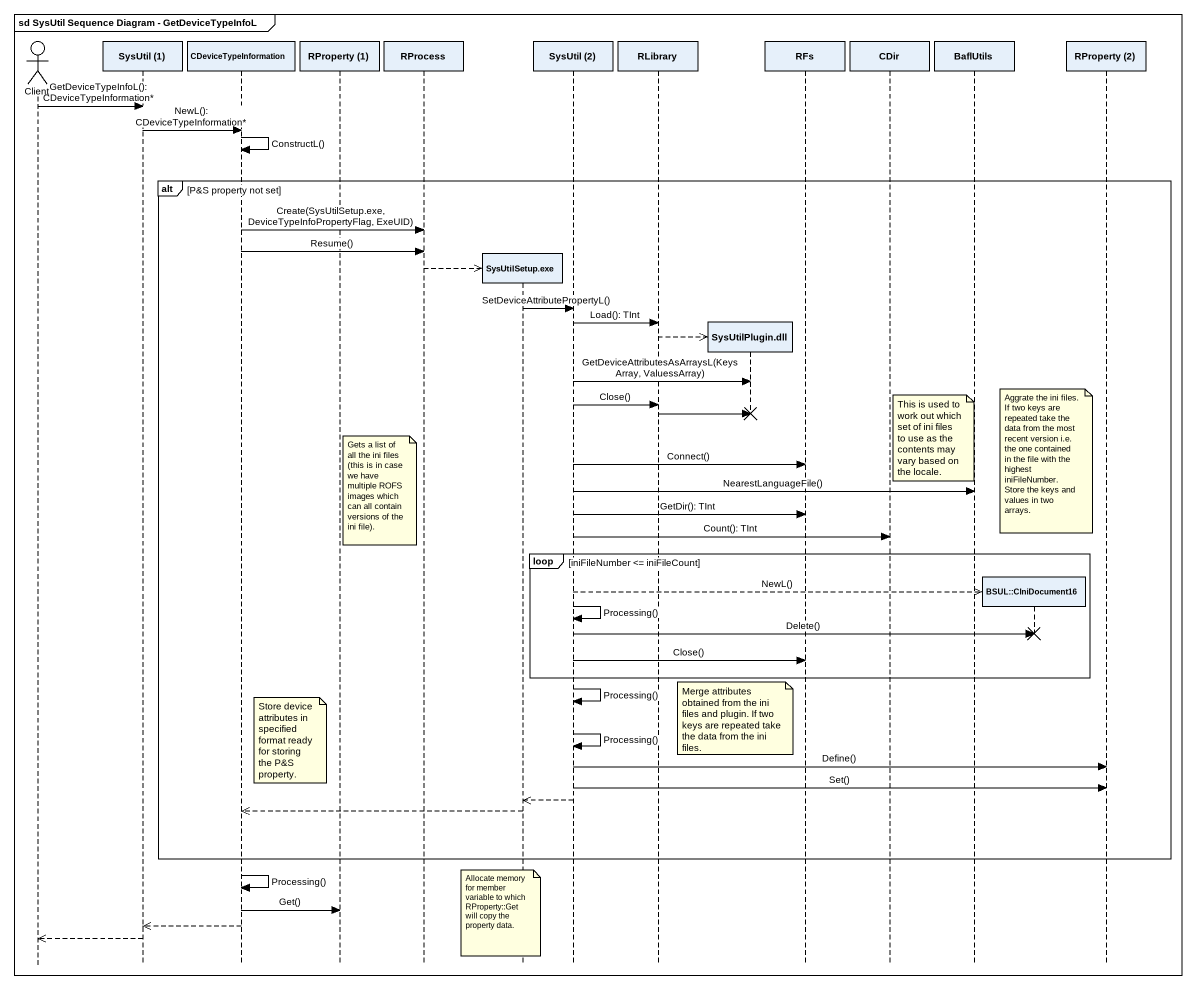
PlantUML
@startuml
mainframe sd SysUtil Sequence Diagram - GetDeviceTypeInfoL
hide footbox
actor Client
participant "SysUtil (1)" as SysUtil_1
participant CDeviceTypeInformation
participant "RProperty (1)" as RProperty_1
participant RProcess
participant "SysUtilSetup.exe" as SysUtilSetup_exe
participant "SysUtil (2)" as SysUtil_2
participant RLibrary
participant "SysUtilPlugin.dll" as SysUtilPlugin_dll
participant RFs
participant CDir
participant BaflUtils
participant "BSUL::CIniDocument16" as BSUL_CIniDocument16
participant "RProperty (2)" as RProperty_2

Client -> SysUtil_1 : GetDeviceTypeInfoL(): CDeviceTypeInformation*
SysUtil_1 -> CDeviceTypeInformation : NewL(): CDeviceTypeInformation*
CDeviceTypeInformation -> CDeviceTypeInformation : ConstructL()
alt P&S property not set
  CDeviceTypeInformation -> RProcess : Create(SysUtilSetup.exe, DeviceTypeInfoPropertyFlag, ExeUID)
  CDeviceTypeInformation -> RProcess : Resume()
  RProcess -->> SysUtilSetup_exe **
  SysUtilSetup_exe -> SysUtil_2 : SetDeviceAttributePropertyL()
  SysUtil_2 -> RLibrary : Load(): TInt
  RLibrary -->> SysUtilPlugin_dll **
  SysUtil_2 -> SysUtilPlugin_dll : GetDeviceAttributesAsArraysL(KeysArray, ValuessArray)
  SysUtil_2 -> RLibrary : Close()
  RLibrary -> SysUtilPlugin_dll !!
  note left of BaflUtils : This is used to work out which set of ini files to use as the contents may vary based on the locale.
  note over BSUL_CIniDocument16 : Aggrate the ini files. If two keys are repeated take the data from the most recent version i.e. the one contained in the file with the highest iniFileNumber. Store the keys and values in two arrays.
  SysUtil_2 -> RFs : Connect()
  note right of RProperty_1 : Gets a list of all the ini files (this is in case we have multiple ROFS images which can all contain versions of the ini file).
  SysUtil_2 -> BaflUtils : NearestLanguageFile()
  SysUtil_2 -> RFs : GetDir(): TInt
  SysUtil_2 -> CDir : Count(): TInt
  loop iniFileNumber <= iniFileCount
    SysUtil_2 -->> BSUL_CIniDocument16 ** : NewL()
    SysUtil_2 -> SysUtil_2 : Processing()
    SysUtil_2 -> BSUL_CIniDocument16 !! : Delete()
    SysUtil_2 -> RFs : Close()
  end
  SysUtil_2 -> SysUtil_2 : Processing()
  note over SysUtilPlugin_dll : Merge attributes obtained from the ini files and plugin. If two keys are repeated take the data from the ini files.
  SysUtil_2 -> SysUtil_2 : Processing()
  note right of CDeviceTypeInformation : Store device attributes in specified format ready for storing the P&S property.
  SysUtil_2 -> RProperty_2 : Define()
  SysUtil_2 -> RProperty_2 : Set()
  SysUtil_2 -->> SysUtilSetup_exe
  SysUtilSetup_exe -->> CDeviceTypeInformation
end
CDeviceTypeInformation -> CDeviceTypeInformation : Processing()
CDeviceTypeInformation -> RProperty_1 : Get()
note over SysUtilSetup_exe : Allocate memory for member variable to which RProperty::Get will copy the property data.
CDeviceTypeInformation -->> SysUtil_1
SysUtil_1 -->> Client
@enduml
